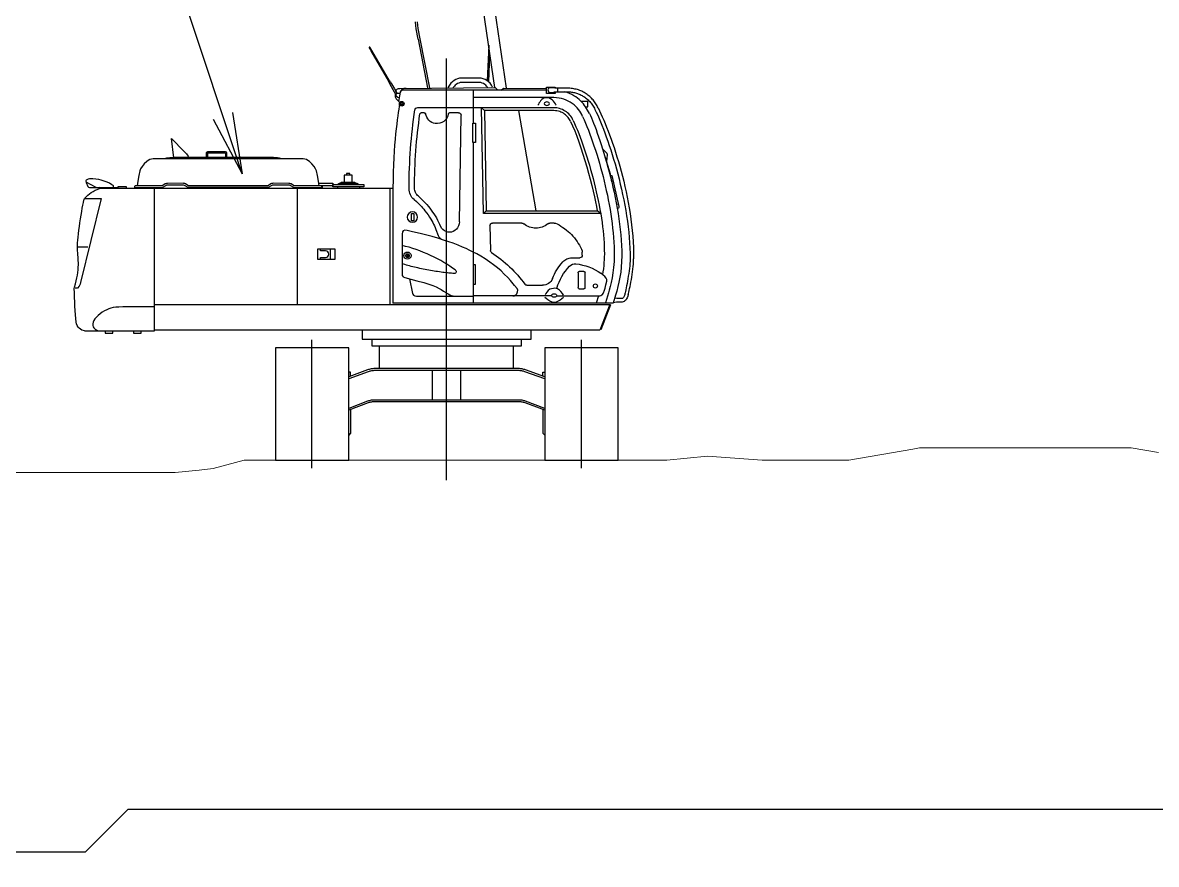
# Model space of a CAD drawing. Header units: millimetres. Extents: x -2078669 to -1085629, y -5987148 to 310365.
# Drawn here: x -1608933 to -1585795, y -3163650 to -3146470 of the extents above; entities that cross this region are included whole.
import ezdxf

# ---------------------------------------------------------------- set-up
doc = ezdxf.new("R2010")
doc.units = ezdxf.units.MM
doc.header["$LTSCALE"] = 500
for name, color, linetype, lineweight in [('D-BGD', 7, 'Continuous', 13), ('D-BYP-STR2', 6, 'Continuous', 25), ('D-BYP-STR8', 5, 'Continuous', 25), ('D-BYP-STRA', 1, 'Continuous', 25), ('D-BYP-STRB', 5, 'Continuous', 25)]:
    doc.layers.add(name, color=color, linetype=linetype, lineweight=lineweight)
doc.styles.add('MS ゴシック', font='MS Gothic.ttf')
doc.dimstyles.new('DIM-500-F', dxfattribs={"dimscale": 500, "dimtxt": 3.5, "dimasz": 2.5, "dimexe": 0, "dimexo": 2, "dimgap": 0.8, "dimtad": 1, "dimdec": 0, "dimzin": 0, "dimdsep": 46, "dimtxsty": 'MS ゴシック', "dimblk": 'OPEN', "dimcen": 0.1, "dimclrd": 256, "dimclre": 256, "dimclrt": 256, "dimaunit": 1, "dimadec": 4, "dimazin": 0, "dimtfac": 1, "dimtdec": 0, "dimtmove": 2, "dimatfit": 3, "dimldrblk": 'OPEN', "dimfxl": 1, "dimtolj": 1, "dimtzin": 0, "dimlwd": -1, "dimlwe": -1, "dimarcsym": 2})

# ---------------------------------------------------------------- blocks, each defined once
blk = doc.blocks.new('A$Cfbd0cdc3')
at = {"layer": 'D-BYP-STRB'}
for p, q in [((10581.7, 10092.7), (10660.9, 10494.3)), ((10677.5, 10491.1), (10599, 10093)), ((10099.8, 10140.9), (10090.8, 10372.4)), ((10100.8, 10441.4), (10112, 10151.5)), ((11056.8, 10397.7), (10913.5, 10151.2)), ((10917.1, 10149), (11060.4, 10395.6)), ((10443.9, 6890.3), (10443.9, 10334.4)), ((9536.9, 10061.4), (9536.9, 10090.2)), ((10894.9, 10125.6), (10868.8, 10084.9)), ((10881.6, 10077.5), (10904, 10120.2)), ((10906, 10144.6), (10894.9, 10125.6)), ((10915.1, 10139.3), (10904, 10120.2)), ((9628.4, 10075.8), (10785, 10075.8)), ((10227.8, 10074.7), (10227.8, 9804.4)), ((10834.4, 9981.6), (10820, 10057.4)), ((10868.8, 10084.9), (10847, 10047.2)), ((10855.9, 10062), (10868.5, 10054.9)), ((10859.6, 10039.8), (10881.6, 10077.5)), ((9711.8, 9090.6), (9854.6, 9907.8)), ((10339.7, 8999.8), (10325.4, 9869.1)), ((10346.2, 9890.2), (10420, 9890.2)), ((10626.2, 9890.2), (10651.7, 9890.2)), ((10227.8, 9646.4), (10227.8, 8335.9)), ((12249.1, 9561.8), (12249.1, 9525.7)), ((12249.1, 9559.9), (12396.5, 9559.9)), ((12396.5, 9561.8), (12396.5, 9524.5)), ((10882.3, 9275.9), (10882.3, 8554.9)), ((10882.3, 9272.8), (13279.4, 9272.8)), ((10907, 9272.8), (10907, 8325.3)), ((11153.8, 9276.1), (11153.8, 9286.4)), ((11333.1, 9276.3), (11333.1, 9286.4)), ((11459.6, 9292.3), (11459.6, 9274.8)), ((11664.9, 9273), (11664.9, 8325.3)), ((12992, 9284.1), (12992, 9273.5)), ((13305.4, 9280.3), (13388.1, 9323.5)), ((13393.9, 9189.3), (13264.8, 9189.3)), ((9044.2, 9143.3), (9055.5, 9140.3)), ((9185.9, 9067.5), (9215.8, 9090.6)), ((10142.3, 9067.5), (10120.7, 9090.6)), ((9566.5, 8989.3), (9601.9, 8989.3)), ((9829.4, 8989.3), (10069.8, 8989.3)), ((10090.2, 8968.6), (10086.7, 8766.2)), ((9336.7, 8726.5), (9336.7, 8751.2)), ((9422.7, 8706.1), (9357.1, 8706.1)), ((11394.4, 8777.4), (11394.4, 8694.3)), ((13373.7, 8791.8), (13458, 8791.8)), ((9313.7, 8463.5), (9313.7, 8583.6)), ((9324.3, 8594.1), (9361.1, 8594.1)), ((9371.6, 8583.6), (9371.6, 8463.5)), ((10882.3, 8554.9), (10882.3, 8335.9)), ((9361.1, 8453), (9324.3, 8453)), ((9788.1, 8481.4), (9660.8, 8481.4)), ((9065.2, 8401.1), (9085, 8335.9)), ((9085, 8335.9), (10882.3, 8335.9)), ((9123.6, 8419), (9148.2, 8337.9)), ((9203.9, 8395), (9222, 8336.5)), ((9585.4, 8394.7), (10227.8, 8394.7)), ((9343.9, 6988.5), (9343.9, 8036.4)), ((9897.7, 7801), (9897.7, 7983.6)), ((10991.2, 7801), (10991.2, 7983.6)), ((11543.9, 6988.5), (11543.9, 8036.4)), ((10328.1, 7544.9), (10328.1, 7785)), ((10560.8, 7544.9), (10560.8, 7785))]:
    blk.add_line(p, q, dxfattribs=at)
for points in [[(10660.9, 10494.3), (10666.2, 10522.1), (10670.9, 10549.9), (10675.3, 10577.7), (10679.3, 10605.6), (10682.8, 10633.4)], [(10677.5, 10491.1), (10682.8, 10519.1), (10687.6, 10547.2), (10692, 10575.2), (10696, 10603.3), (10699.6, 10631.4)], [(10049.7, 10097.8), (10250.8, 11467.7)], [(10162, 11480.8), (9957.6, 10091)], [(9206.9, 9929.7), (9211.1, 9938.4), (9215.6, 9947), (9220.4, 9955.5), (9225.4, 9963.7), (9230.7, 9971.8), (9236.3, 9979.7), (9242.1, 9987.4), (9248.2, 9994.8), (9254.6, 10002.1), (9261.2, 10009.1), (9268.1, 10015.9), (9275.1, 10022.5), (9282.4, 10028.8), (9290, 10034.8), (9297.7, 10040.6), (9305.7, 10046.1), (9313.9, 10051.3), (9322.3, 10056.2), (9330.9, 10060.9), (9339.6, 10065.2), (9348.6, 10069.2), (9357.8, 10072.9), (9367.1, 10076.2), (9376.7, 10079.3), (9386.3, 10081.9), (9396.2, 10084.2), (9406.2, 10086.2), (9416.4, 10087.8), (9426.7, 10089), (9437.2, 10089.8), (9447.8, 10090.2), (9458.5, 10090.2), (9552.8, 10090.2), (9561.7, 10091.6), (9576.2, 10095), (9602.2, 10095), (9609.6, 10091.7), (9614.4, 10085.1), (9616.6, 10076.7), (9615.2, 10068.4), (9611.2, 10061.7), (9606.9, 10058.2), (9602.2, 10055.9), (9578.1, 10055.9), (9563.6, 10059.9), (9552.8, 10061.4), (9458.5, 10061.6), (9450.3, 10061.5), (9442, 10061.1), (9433.8, 10060.4), (9425.6, 10059.5), (9417.4, 10058.2), (9409.2, 10056.7), (9401.1, 10055), (9393, 10052.9), (9385, 10050.6), (9377, 10048), (9369.1, 10045.1), (9361.3, 10041.9), (9353.6, 10038.5), (9346, 10034.7), (9338.4, 10030.7), (9331, 10026.4), (9323.6, 10021.8), (9316.4, 10016.9), (9309.4, 10011.8), (9302.4, 10006.3), (9295.7, 10000.6), (9289, 9994.5), (9282.6, 9988.2), (9276.3, 9981.5), (9270.2, 9974.6), (9264.2, 9967.4), (9258.5, 9959.8), (9252.9, 9952), (9247.6, 9943.8), (9242.5, 9935.4), (9237.6, 9926.7), (9232.9, 9917.6)], [(9556.9, 10061), (9556.9, 10047.9), (9628.2, 10047.9), (9628.2, 10099), (9556.9, 10099), (9556.9, 10090.8)], [(9997.8, 10075.8), (9981.1, 10091.9), (9628.4, 10089.1)], [(10858.6, 10068.5), (10852.3, 10078), (10845.2, 10084.3), (10836.4, 10087.7), (10825, 10088.8), (10048.4, 10097.8), (10028.1, 10077.8)], [(10068.6, 10099.3), (10078.7, 10116.3), (10089.9, 10131.1), (10102.1, 10143.8), (10115.4, 10154.2), (10129.6, 10162.3), (10144.8, 10168.2), (10161, 10171.7), (10177.9, 10172.9), (10321, 10172.9), (10338, 10171.7), (10354.1, 10168.2), (10369.3, 10162.3), (10383.6, 10154.2), (10396.8, 10143.8), (10409.1, 10131.1), (10420.3, 10116.3), (10430.3, 10099.3), (10432.6, 10094.3)], [(10109.5, 10097.1), (10113, 10102.5), (10118.1, 10108.7), (10124.8, 10115.3), (10132.9, 10121.9), (10142.4, 10127.8), (10153.2, 10132.7), (10165, 10136), (10177.9, 10137.2), (10321, 10137.2), (10333.9, 10136), (10345.8, 10132.7), (10356.5, 10127.8), (10366, 10121.9), (10374.1, 10115.3), (10380.8, 10108.7), (10386, 10102.5), (10389.5, 10097.1), (10391.9, 10093.8)], [(10775.4, 10089.5), (10785.7, 10087.8), (10792.3, 10087), (10799.1, 10085.3), (10806.1, 10082.2), (10812.7, 10077.4), (10818.7, 10070.5), (10823.6, 10061.1), (10827.3, 10048.8)], [(9278.6, 9885.2), (9285.6, 9898.5), (9293, 9911.7), (9300.9, 9924.8), (9309.3, 9937.8), (9318.3, 9950.6), (9328, 9963.1), (9338.5, 9975.2), (9349.9, 9987.1), (9362.2, 9998.4), (9375.5, 10009.3), (9389.9, 10019.7), (9405.4, 10029.5), (9422.3, 10038.6), (9440.4, 10047), (9460, 10054.7), (9481.1, 10061.6)], [(9334.4, 9860.5), (9340.7, 9875.1), (9348.3, 9889.5), (9357.1, 9903.6), (9367.2, 9917.3), (9378.4, 9930.6), (9390.8, 9943.2), (9404.2, 9955.2), (9418.7, 9966.4), (9434.3, 9976.6), (9450.9, 9985.8), (9468.4, 9993.9), (9486.9, 10000.8), (9506.3, 10006.3), (9526.5, 10010.4), (9547.6, 10012.9), (9569.4, 10013.8), (10227.8, 10013.8)], [(9548.6, 9950.9), (9551.3, 9955.8), (9556.1, 9963.9), (9562.8, 9974), (9571.5, 9984.9), (9582.2, 9995.5), (9594.8, 10004.6), (9609.4, 10010.9), (9625.9, 10013.3), (9642, 10011.2), (9655.7, 10005.7), (9667.1, 9997.6), (9676.5, 9988), (9684.1, 9977.7), (9690.1, 9967.6), (9694.8, 9958.8), (9698.3, 9952.1)], [(10785, 10075.8), (10790.4, 10075.8), (10795.7, 10075.6), (10800.8, 10074.9), (10805.7, 10073.7), (10810.1, 10071.5), (10814, 10068.2), (10817.4, 10063.6), (10820, 10057.4)], [(10821.8, 10047.6), (10835.1, 10048.8), (10847.9, 10046.6), (10852.2, 10045.7), (10855.6, 10043.4), (10858, 10039.9), (10858.8, 10035.6), (10858.8, 10035.6), (10858, 10031.3), (10855.6, 10027.9), (10852.2, 10025.5), (10841.6, 10017.7), (10827.8, 10014.1)], [(10862.6, 10044.8), (10863.7, 10038.1), (10864.2, 10031.8), (10864.2, 10026), (10863.3, 10020.5), (10861.6, 10015), (10858.8, 10009.5), (10854.9, 10003.9), (10849.7, 9997.8), (10828.6, 9975.5)], [(9206.9, 9929.7), (9196.1, 9907), (9185, 9882.8), (9173.6, 9857.2), (9161.9, 9830.2), (9150.1, 9801.8), (9138.1, 9772), (9126.1, 9741.1), (9113.9, 9708.9), (9101.7, 9675.5), (9089.6, 9641), (9077.5, 9605.4), (9065.6, 9568.9), (9053.8, 9531.3), (9042.2, 9492.8), (9030.8, 9453.4), (9019.7, 9413.3), (9009, 9372.3), (8998.7, 9330.6), (8988.7, 9288.2), (8979.2, 9245.2), (8970.3, 9201.5), (8961.8, 9157.4), (8954, 9112.7), (8946.8, 9067.6), (8940.3, 9022.1), (8934.5, 8976.3), (8929.5, 8930.2), (8925.3, 8883.8), (8922, 8837.3), (8919.5, 8790.5), (8918, 8743.7), (8917.5, 8696.8)], [(9232.9, 9917.6), (9222.1, 9894.8), (9211, 9870.4), (9199.7, 9844.4), (9188.1, 9816.9), (9176.3, 9787.8), (9164.4, 9757.4), (9152.4, 9725.7), (9140.3, 9692.7), (9128.2, 9658.5), (9116.2, 9623.1), (9104.2, 9586.7), (9092.4, 9549.4), (9080.7, 9511.1), (9069.2, 9471.9), (9058, 9431.9), (9047, 9391.3), (9036.4, 9350), (9026.2, 9308.1), (9016.3, 9265.6), (9007, 9222.7), (8998.1, 9179.5), (8989.8, 9135.9), (8982.1, 9092.1), (8975, 9048.1), (8968.6, 9004), (8962.9, 8959.9), (8957.9, 8915.7), (8953.8, 8871.7), (8950.5, 8827.8), (8948.1, 8784.2), (8946.6, 8740.8), (8946.1, 8697.8)], [(9185.9, 9067.5), (10142.3, 9067.5), (10159.2, 9931)], [(10159.2, 9931), (10135, 9907.8), (10120.7, 9090.6), (9215.8, 9090.6)], [(9308.4, 9938.5), (9290.5, 9938.5), (9290.5, 9983.3), (9347.4, 9983.3)], [(9410.2, 9827.2), (9416, 9839.2), (9422.6, 9850.5), (9430, 9861.2), (9438.1, 9871.2), (9446.8, 9880.4), (9456.2, 9889), (9466.2, 9896.8), (9476.5, 9903.8), (9487.3, 9910), (9498.5, 9915.5), (9510, 9920.2), (9521.6, 9924), (9533.5, 9927), (9545.4, 9929.2), (9557.4, 9930.5), (9569.4, 9931), (10227.8, 9931)], [(9431.9, 9818.9), (9436.2, 9827.1), (9441.1, 9835.2), (9446.5, 9843.3), (9452.6, 9851.2), (9459.2, 9858.8), (9466.3, 9866.2), (9474, 9873.1), (9482.3, 9879.7), (9491.1, 9885.7), (9500.5, 9891.1), (9510.5, 9895.9), (9520.9, 9900), (9532, 9903.3), (9543.6, 9905.7), (9555.7, 9907.2), (9568.3, 9907.8), (10135, 9907.8)], [(10703.8, 9909.7), (10700.8, 9919.5), (10695.2, 9926.6), (10687.7, 9930.9), (10678.7, 9932.4), (10227.8, 9932.4)], [(10750.5, 9269.9), (10750.4, 9317.5), (10749.8, 9357.4), (10748.9, 9397.4), (10747.6, 9437.3), (10745.9, 9477.2), (10743.8, 9517.1), (10741.4, 9557), (10738.6, 9596.8), (10735.4, 9636.7), (10731.9, 9676.4), (10728, 9716.2), (10723.7, 9755.9), (10719, 9795.6), (10714, 9835.2), (10708.5, 9874.8), (10702.8, 9914.4)], [(10829.1, 9960.2), (10831.9, 9940.8), (10835.3, 9918.3), (10839.1, 9892.7), (10843.2, 9864), (10847.5, 9832.2), (10851.9, 9797.3), (10856.4, 9759.3), (10860.8, 9718.1), (10865.1, 9673.8), (10869, 9626.4), (10872.7, 9575.9), (10875.8, 9522.2), (10878.5, 9465.3), (10880.5, 9405.3), (10881.8, 9342.2), (10882.3, 9275.9)], [(9278.6, 9885.2), (9270.8, 9868.3), (9262.4, 9849.2), (9253.5, 9828.1), (9244.2, 9805), (9234.5, 9780), (9224.4, 9753.3), (9214.1, 9724.8), (9203.5, 9694.7), (9192.7, 9663.1), (9181.8, 9630.1), (9170.8, 9595.8), (9159.7, 9560.1), (9148.7, 9523.4), (9137.8, 9485.5), (9127, 9446.7), (9116.3, 9406.9), (9106, 9366.4), (9095.8, 9325.1), (9086.1, 9283.2), (9076.7, 9240.7), (9067.8, 9197.9), (9059.4, 9154.6), (9051.5, 9111.1), (9044.2, 9067.3), (9037.6, 9023.5), (9031.7, 8979.7), (9026.6, 8936), (9022.2, 8892.4), (9018.8, 8849.1), (9016.3, 8806.1), (9014.7, 8763.6), (9014.2, 8721.6)], [(9334.4, 9860.5), (9322.6, 9833.8), (9310.8, 9806), (9299, 9777.2), (9287.2, 9747.4), (9275.5, 9716.7), (9263.8, 9685), (9252.3, 9652.6), (9241, 9619.4), (9229.7, 9585.4), (9218.7, 9550.8), (9207.9, 9515.6), (9197.3, 9479.8), (9187, 9443.4), (9177, 9406.6), (9167.2, 9369.4), (9157.9, 9331.9), (9148.9, 9294), (9140.3, 9255.8), (9132.1, 9217.5), (9124.3, 9179), (9117.1, 9140.4), (9110.3, 9101.7), (9104.1, 9063), (9098.3, 9024.4), (9093.2, 8985.9), (9088.7, 8947.6), (9084.8, 8909.4), (9081.5, 8871.5), (9079, 8833.9), (9077.1, 8796.7), (9075.9, 8759.9), (9075.6, 8723.6)], [(9410.2, 9827.2), (9399.1, 9802.3), (9388, 9776.2), (9376.8, 9748.9), (9365.6, 9720.5), (9354.4, 9691), (9343.2, 9660.5), (9332.1, 9629.1), (9321.1, 9596.9), (9310.2, 9564), (9299.4, 9530.3), (9288.9, 9496.1), (9278.5, 9461.3), (9268.3, 9426.1), (9258.5, 9390.5), (9248.9, 9354.6), (9239.6, 9318.4), (9230.6, 9282.1), (9222.1, 9245.7), (9213.9, 9209.2), (9206.2, 9172.9), (9198.9, 9136.6), (9192.1, 9100.6), (9185.9, 9064.8), (9180.1, 9029.4), (9174.9, 8994.4), (9170.4, 8959.9), (9166.4, 8925.9), (9163.1, 8892.7), (9160.5, 8860.1), (9158.6, 8828.3), (9157.5, 8797.4), (9157.1, 8767.4), (9156.4, 8738.3), (9157, 8711), (9157.9, 8691.1), (9159.7, 8665.2), (9161.6, 8642.2), (9164.6, 8616.3), (9167.6, 8592.6), (9171, 8568.4)], [(9431.9, 9818.9), (9415.3, 9782.6), (9398.4, 9742.4), (9381.3, 9698.7), (9364.4, 9652.2), (9347.5, 9603.4), (9331, 9553), (9314.9, 9501.6), (9299.5, 9449.7), (9284.8, 9397.9), (9271, 9347), (9258.3, 9297.4), (9246.7, 9249.7), (9236.6, 9204.6), (9228, 9162.7), (9221, 9124.5), (9215.8, 9090.6)], [(10346.2, 9890.2), (10338.1, 9888.6), (10331.5, 9884.2), (10327, 9877.5), (10325.4, 9869.4)], [(10430.3, 9881.4), (10429.1, 9885), (10426.8, 9887.8), (10423.7, 9889.6), (10420, 9890.2)], [(10430.3, 9881.4), (10435.1, 9863), (10443.1, 9846.4), (10454, 9832), (10467.4, 9820), (10482.9, 9810.7), (10499.9, 9804.6), (10518.2, 9801.8), (10537.1, 9802.8), (10551.9, 9806.2), (10565.7, 9811.9), (10578.3, 9819.6), (10589.4, 9829.2), (10598.9, 9840.3), (10606.6, 9852.9), (10612.3, 9866.7), (10615.8, 9881.4)], [(10626.2, 9890.2), (10622.5, 9889.6), (10619.3, 9887.8), (10617, 9885), (10615.8, 9881.4)], [(10662, 9881.4), (10660.8, 9884.9), (10658.5, 9887.7), (10655.3, 9889.6), (10651.7, 9890.2)], [(10706, 9274.8), (10705.8, 9312.9), (10705.3, 9350.9), (10704.4, 9389), (10703.2, 9427), (10701.7, 9465), (10699.8, 9503), (10697.6, 9540.9), (10695, 9578.9), (10692, 9616.8), (10688.8, 9654.7), (10685.2, 9692.6), (10681.2, 9730.4), (10676.9, 9768.2), (10672.3, 9806), (10667.3, 9843.7), (10662, 9881.4)], [(12671.6, 9523.3), (12691.3, 9679.5), (12587, 9575.1), (12577.5, 9565), (12568.9, 9554.5), (12562.2, 9545.4), (12555.6, 9535.6), (12549.8, 9525.5)], [(9170.8, 9595.8), (9136.7, 9560.9), (9132.4, 9547.2), (9138.2, 9492.5)], [(12238.6, 9524.5), (12238.6, 9561.8), (12241.5, 9567.3), (12248.4, 9569.9), (12254.4, 9570.5), (12391.3, 9570.5), (12397.3, 9569.9), (12402.1, 9568.5), (12406.6, 9564.2), (12407, 9561.8), (12407, 9524.5)], [(9095.8, 9325.1), (9105.6, 9389.4), (9149.9, 9529.4)], [(11484.2, 9294.8), (11490.3, 9332.1), (11499.1, 9377.5), (11507.4, 9416.7), (11513.8, 9433), (11526.2, 9452.5), (11543.3, 9472.6), (11563.8, 9491), (11576.4, 9500.2), (11588.6, 9507.4), (11601.3, 9512.1), (11615.5, 9513.8), (12840.6, 9513.8), (12854.7, 9512.1), (12867.5, 9507.4), (12879.7, 9500.2), (12892.3, 9491), (12912.8, 9472.6), (12929.9, 9452.5), (12942.3, 9433), (12948.7, 9416.7), (12957.1, 9377.5), (12965.8, 9332.1), (12971.9, 9294.8)], [(11790.2, 9514.3), (11808.5, 9518.7), (11825.3, 9521.4), (11841, 9523.1), (11857.8, 9524.1), (11874.4, 9524.5), (12665.9, 9524.5), (12687.2, 9522.7), (12704, 9521.6), (12717.7, 9520.2), (12731.4, 9518.2), (12748.5, 9513.8)], [(9103.8, 9378.5), (9096.2, 9378), (9038.9, 9123.7), (9039.1, 9116.7), (9041, 9110.8), (9049.1, 9108.1)], [(11216.5, 9323.4), (11216.5, 9380.8), (11279.6, 9380.8), (11279.6, 9323.2)], [(11235.1, 9381.9), (11235.1, 9395.6), (11261.7, 9395.6), (11261.7, 9381.9)], [(10675, 9207.9), (10682, 9214.5), (10688.1, 9221.7), (10693.4, 9229.6), (10697.9, 9237.9), (10701.4, 9246.6), (10703.9, 9255.8), (10705.5, 9265.2), (10706, 9274.7)], [(10709.5, 9181.4), (10718.8, 9190.1), (10726.9, 9199.7), (10734, 9210.1), (10739.8, 9221.1), (10744.4, 9232.7), (10747.8, 9244.7), (10749.8, 9257.2), (10750.5, 9269.9)], [(11164.9, 9305.6), (11178.3, 9312.7), (11317.9, 9312.7), (11331.2, 9305.6)], [(11303.8, 9314.7), (11303.8, 9323.4), (11192.7, 9323.4), (11192.7, 9313.6)], [(11486.6, 9314.3), (11373.8, 9314.3), (11373.8, 9294.3), (11484.2, 9294.3)], [(13399.9, 8110.7), (12828.4, 8110.7), (12828.4, 9272.8)], [(13059, 9274), (13059, 9285.6), (13127.4, 9285.6), (13127.4, 9272.8)], [(13127.4, 9278.5), (13280.4, 9278.8), (13280.4, 9272.8)], [(13468.9, 8180), (13471.7, 8209.4), (13474.3, 8241.2), (13476.5, 8275), (13478.5, 8310.2), (13480.3, 8346.5), (13481.9, 8383.2), (13483.4, 8420), (13484.9, 8456.4), (13483.2, 8467.5), (13474.8, 8492.9), (13467.9, 8517.6), (13462.4, 8541.4), (13458.1, 8564.5), (13454.9, 8586.7), (13452.7, 8608), (13451.4, 8628.2), (13450.7, 8647.5), (13450.7, 8665.7), (13451.1, 8682.8), (13451.9, 8698.8), (13452.9, 8713.5), (13453.9, 8727), (13455, 8739.2), (13455.9, 8750), (13456.5, 8759.5), (13458.8, 8784.6), (13459, 8794.4), (13458.4, 8808.8), (13457.1, 8827.4), (13455, 8849.6), (13452.4, 8874.7), (13449.2, 8902.1), (13445.6, 8931.3), (13441.6, 8961.7), (13437.4, 8992.6), (13432.9, 9023.5), (13428.3, 9053.9), (13423.6, 9083), (13418.9, 9110.3), (13414.3, 9135.2), (13409.9, 9157.2), (13405.7, 9175.5), (13404.1, 9182.9), (13399.9, 9189.4), (13387.1, 9204.6), (13373.8, 9217.8), (13360, 9229.3), (13345.6, 9239.5), (13330.4, 9248.6), (13314.4, 9257), (13297.4, 9265), (13279.4, 9272.8)], [(10709.5, 9181.4), (10690.8, 9165.2), (10675.5, 9150.9), (10662, 9137.6), (10650.6, 9125.7), (10640.3, 9114.2), (10630.4, 9102), (10620.9, 9089.4), (10608.1, 9073), (10596, 9056.3), (10583.5, 9037.7), (10573.1, 9021.7), (10564.2, 9007), (10556.7, 8993.7), (10550.2, 8980.9), (10544.1, 8967.6), (10538.6, 8953.8), (10531.5, 8936.2), (10514, 8889.2), (10508.6, 8878.2), (10500.9, 8868.8), (10491.2, 8861.4), (10480, 8856.3)], [(10675, 9207.9), (10660.4, 9195.2), (10646.2, 9182.1), (10632.4, 9168.6), (10619, 9154.7), (10606, 9140.4), (10593.5, 9125.8), (10581.4, 9110.9), (10569.7, 9095.5), (10558.5, 9079.9), (10547.8, 9063.9), (10537.5, 9047.7), (10527.7, 9031.1), (10518.3, 9014.2), (10509.5, 8997.1), (10501.1, 8979.6), (10493.2, 8962)], [(13264.8, 9189.9), (13433.6, 8503.5), (13437.3, 8490.6), (13444.6, 8475.4), (13458.3, 8457.1), (13477.6, 8457.1)], [(9542.7, 8983.4), (9526.5, 8974.5), (9510.8, 8964.9), (9495.5, 8954.7), (9480.6, 8944), (9466.2, 8932.7), (9452.2, 8920.9), (9438.8, 8908.5), (9425.8, 8895.6), (9413.4, 8882.2), (9401.5, 8868.3), (9390.2, 8853.9), (9379.4, 8839.1), (9369.2, 8823.8), (9359.6, 8808.2), (9350.6, 8792.1), (9342.3, 8775.6)], [(9566.5, 8989.3), (9554.2, 8987.8), (9542.7, 8983.4)], [(9618.2, 8983.5), (9610.5, 8987.8), (9601.9, 8989.3)], [(9618.2, 8983.5), (9629, 8975.3), (9640.4, 8968.2), (9652.3, 8962.2), (9664.6, 8957.2), (9677, 8953.4), (9689.8, 8950.6), (9702.7, 8949), (9715.7, 8948.5), (9728.7, 8949), (9741.6, 8950.6), (9754.3, 8953.4), (9766.8, 8957.2), (9779, 8962.2), (9790.9, 8968.2), (9802.3, 8975.3), (9813.2, 8983.5)], [(9829.4, 8989.3), (9820.8, 8987.8), (9813.2, 8983.5)], [(10090.2, 8968.6), (10088.7, 8976.5), (10084.5, 8983.1), (10078, 8987.6), (10070.1, 8989.3), (10070, 8989.3), (10069.9, 8989.3), (10069.8, 8989.3), (10069.8, 8989.3)], [(10339.7, 8999.8), (10341.5, 8983), (10346.5, 8966.9), (10354.2, 8952), (10364.8, 8938.7)], [(10227, 8752.8), (10253.5, 8766.8), (10284, 8780.8), (10315.2, 8793.9), (10349.4, 8807.9), (10390.5, 8824.2), (10426.8, 8836.8), (10470.1, 8851.1), (10516.1, 8865.4), (10562.6, 8879.1), (10606.3, 8891.3), (10660.2, 8905.4), (10722.6, 8918.8), (10765, 8928.5), (10785.4, 8931), (10798.7, 8926.3), (10804.8, 8917.5), (10807.4, 8899.5), (10807.4, 8573.1), (10807.4, 8560.6), (10798.8, 8550), (10785.8, 8543.8), (10737.4, 8531.8), (10686.4, 8519.2), (10631.1, 8505.3), (10590, 8491.2), (10557.8, 8479.8), (10530.6, 8468), (10506.3, 8456.7), (10488.4, 8447.1), (10468.4, 8434.5), (10450.1, 8422.6), (10432.8, 8411), (10418.9, 8403.9), (10406.3, 8399.3), (10391.2, 8395.6), (10378.6, 8394)], [(10364.8, 8938.7), (10376.8, 8928.4), (10390.2, 8920.9), (10404.6, 8916.3), (10419.5, 8914.6), (10434.5, 8915.6), (10449, 8919.6), (10462.8, 8926.4), (10475.3, 8936.2)], [(10475.3, 8936.2), (10480.7, 8941.9), (10485.6, 8948.1), (10489.7, 8954.9), (10493.2, 8962)], [(10373.4, 8606.4), (10394.9, 8622.2), (10417.6, 8637.9), (10441.6, 8653.4), (10466.7, 8668.6), (10492.7, 8683.5), (10519.5, 8698), (10547.1, 8712), (10575.3, 8725.5), (10603.9, 8738.4), (10632.9, 8750.6), (10662.1, 8762.1), (10691.5, 8772.9), (10720.9, 8782.7), (10750.1, 8791.7), (10779.1, 8799.6), (10807.7, 8806.5)], [(9014.2, 8721.6), (9015.3, 8675), (9018.4, 8630.3), (9023.2, 8587.6), (9029.7, 8546.8), (9037.3, 8507.8), (9045.9, 8470.5), (9055.3, 8434.9), (9065.2, 8401.1)], [(9075.6, 8723.6), (9076.9, 8674.8), (9080.5, 8628.1), (9086, 8584), (9092.9, 8543), (9100.5, 8505.5), (9108.6, 8472.1), (9116.4, 8443), (9123.6, 8419)], [(9342.3, 8775.6), (9338.1, 8763.7), (9336.7, 8751.2)], [(9336.7, 8726.5), (9338.3, 8718.6), (9342.7, 8712.1), (9349.2, 8707.7), (9357.1, 8706.1)], [(9495.3, 8673.4), (9488, 8680.8), (9480, 8687.3), (9471.5, 8692.9), (9462.4, 8697.6), (9453, 8701.3), (9443.2, 8703.9), (9433, 8705.6), (9422.7, 8706.1)], [(10077.6, 8749.6), (10058, 8736.2), (10038.7, 8722.4), (10019.7, 8708.2), (10001.1, 8693.6), (9982.7, 8678.7), (9964.7, 8663.3), (9947.1, 8647.5), (9929.8, 8631.4), (9912.8, 8614.9), (9896.2, 8598.1), (9880, 8580.9), (9864.1, 8563.3), (9848.7, 8545.4), (9833.6, 8527.1), (9818.8, 8508.5), (9804.5, 8489.7)], [(9862.2, 8441.9), (9867.5, 8455.5), (9888.7, 8481.1), (9922.9, 8519.8), (9945.8, 8546), (9974, 8573), (9999.9, 8598.3), (10029.4, 8625), (10060.9, 8647.7), (10091.8, 8670.6), (10129.3, 8697.6), (10164.9, 8719.4), (10197.1, 8737.1), (10227, 8752.8)], [(10077.6, 8749.6), (10081.3, 8752.8), (10084.1, 8756.7), (10086, 8761.3), (10086.7, 8766.2)], [(11473.2, 8694.3), (11473.2, 8709.5), (11432.3, 8709.5), (11422, 8711.6), (11413.7, 8717.3), (11408, 8725.6), (11405.9, 8735.8), (11408, 8746.1), (11413.7, 8754.5), (11422, 8760.1), (11432.3, 8762.2), (11473.2, 8762.2), (11473.2, 8778)], [(8960.9, 8405.2), (8958.8, 8414.7), (8956.3, 8426.2), (8953.4, 8439.6), (8950.2, 8454.6), (8946.7, 8471), (8943.1, 8488.8), (8939.4, 8507.7), (8935.7, 8527.5), (8932.1, 8548.1), (8928.8, 8569.1), (8925.7, 8590.6), (8923, 8612.2), (8920.7, 8633.8), (8919, 8655.3), (8917.9, 8676.3), (8917.5, 8696.8)], [(8946.1, 8697.8), (8946.5, 8679.6), (8947.6, 8660.3), (8949.3, 8640.1), (8951.6, 8619.4), (8954.3, 8598.3), (8957.3, 8577.1), (8960.7, 8556), (8964.2, 8535.3), (8967.8, 8515.2), (8971.5, 8495.9), (8975, 8477.7), (8978.4, 8460.9), (8981.6, 8445.6), (8984.4, 8432.1), (8986.8, 8420.7), (8988.7, 8411.6)], [(9388.3, 8656.8), (9361, 8652.8), (9334.2, 8647.2), (9307.7, 8639.9), (9281.9, 8631), (9256.6, 8620.5), (9232.1, 8608.4), (9208.3, 8594.7), (9185.3, 8579.5)], [(9441, 8637.5), (9429.8, 8646.8), (9416.9, 8653.3), (9402.9, 8656.7), (9388.3, 8656.8)], [(9544, 8456.5), (9535.3, 8484.2), (9525.9, 8508.4), (9515, 8531.9), (9502.8, 8554.6), (9489.3, 8576.7), (9474.5, 8597.9), (9458.4, 8618.1), (9441, 8637.5)], [(9580.2, 8536), (9572.3, 8554.7), (9563.5, 8573), (9554, 8590.9), (9543.7, 8608.4), (9532.7, 8625.4), (9520.9, 8641.9), (9508.4, 8657.9), (9495.3, 8673.4)], [(10227.8, 8489.6), (10207.4, 8489.6), (10207.4, 8648.5), (10227.8, 8648.5)], [(10383.7, 8577.9), (10393.5, 8578.5), (10403.8, 8579.3), (10414.7, 8580.3), (10426.2, 8581.4), (10438, 8582.7), (10450.4, 8584.1), (10463.1, 8585.6), (10476.2, 8587.3), (10489.7, 8589.1), (10503.4, 8591.1), (10517.4, 8593.1), (10531.6, 8595.4), (10546, 8597.6), (10560.6, 8600), (10575.2, 8602.6), (10590, 8605.2), (10604.8, 8607.9), (10619.6, 8610.7), (10634.4, 8613.6), (10649.1, 8616.5), (10663.7, 8619.6), (10678.1, 8622.8), (10692.5, 8626), (10706.5, 8629.2), (10720.4, 8632.6), (10734, 8636), (10747.2, 8639.4), (10760.1, 8642.9), (10772.6, 8646.4), (10784.7, 8650), (10796.3, 8653.6), (10807.4, 8657.3)], [(9547.1, 8394.7), (9207.2, 8394.7), (9194.5, 8395.7), (9184.4, 8398.4), (9176.5, 8402.5), (9170.5, 8407.7), (9166, 8413.8), (9162.4, 8420.3), (9159.6, 8426.9), (9156.9, 8433.4), (9150, 8457.7), (9143.6, 8484.1), (9136.8, 8516.5), (9136.5, 8528), (9141.2, 8540.9), (9153.5, 8553.4), (9166, 8564.5), (9185.3, 8579.5)], [(9324.3, 8594.1), (9320.2, 8593.3), (9316.8, 8591), (9314.5, 8587.7), (9313.7, 8583.6)], [(9371.6, 8583.6), (9370.8, 8587.7), (9368.5, 8591), (9365.2, 8593.3), (9361.1, 8594.1)], [(9580.2, 8536), (9586, 8524.2), (9593.3, 8513.5), (9602.1, 8504.2), (9612.1, 8496.3), (9623.2, 8490), (9635.1, 8485.3), (9647.7, 8482.3), (9660.8, 8481.4)], [(10747.4, 8534.3), (10723.1, 8415.1), (10719.6, 8408.1), (10713.9, 8401.2), (10702.9, 8395.4), (10690.6, 8394), (10230, 8394)], [(10373.4, 8606.4), (10369.6, 8602.5), (10367.4, 8598), (10366.6, 8593.3), (10367.3, 8588.6), (10369.3, 8584.4), (10372.8, 8581), (10377.6, 8578.7), (10383.7, 8577.9)], [(9313.7, 8463.5), (9314.5, 8459.5), (9316.8, 8456.1), (9320.2, 8453.9), (9324.3, 8453)], [(9361.1, 8453), (9365.2, 8453.9), (9368.5, 8456.1), (9370.8, 8459.5), (9371.6, 8463.5)], [(9490.9, 8400), (9499.4, 8415.6), (9511.7, 8431.4), (9523, 8442.3), (9537.9, 8452.2), (9549.3, 8455.8), (9560.2, 8457.1), (9572.5, 8456.2), (9588.9, 8453.2), (9601.6, 8448.9), (9614.5, 8438.6), (9625.8, 8426.6), (9634.2, 8414.2), (9639.5, 8403.6)], [(9788.1, 8481.4), (9792.8, 8481.9), (9797.3, 8483.5), (9801.2, 8486.2), (9804.5, 8489.7)], [(9903.5, 8394.7), (9891.7, 8394.9), (9878.9, 8403.1), (9871.3, 8413), (9864.5, 8426.8), (9862.2, 8441.9)], [(8960.9, 8405.2), (8964.9, 8392.1), (8969.7, 8380.3), (8975.2, 8369.8), (8981.5, 8360.9), (8988.3, 8353.8), (8995.6, 8348.5), (9003.3, 8345.2), (9011.4, 8344), (9057.1, 8343.7), (9082.9, 8338.6)], [(8988.7, 8411.6), (8990.5, 8405.5), (8992.7, 8399.1), (8995.2, 8392.5), (8998.2, 8386.4), (9001.5, 8380.9), (9005.1, 8376.5), (9009.2, 8373.6), (9013.6, 8372.6), (9055.2, 8372.6), (9073.2, 8375.1)], [(9490.2, 8383), (9503.5, 8371.6), (9516.7, 8361.2), (9533.3, 8351), (9549.3, 8344.6), (9562.2, 8342.4), (9582.9, 8344.5), (9602.3, 8352.5), (9618.6, 8363.2), (9631.7, 8373.6), (9642.6, 8383.1)], [(9112.1, 8325.3), (9105.8, 8323.1), (9184.3, 8117.6), (9190.2, 8120.3)], [(12828.4, 8325.3), (9112.1, 8325.3), (9192.5, 8114.9), (12828.4, 8114.9)], [(12828.4, 8305.3), (13086.6, 8305.1), (13119.5, 8304.2), (13146, 8302.5), (13167.7, 8299.7), (13186.1, 8295.6), (13202.7, 8289.8), (13219.2, 8282.2), (13237, 8272.5), (13255.7, 8261.1), (13273.4, 8248.7), (13289.6, 8235.6), (13304, 8222), (13316, 8208), (13325.1, 8193.8), (13331, 8179.6), (13333, 8165.6), (13331.9, 8153), (13328.7, 8142.3), (13323.8, 8133.6), (13317.4, 8126.6), (13310.1, 8121), (13302, 8116.6), (13293.5, 8113.3), (13285, 8110.7)], [(13399.9, 8110.7), (13411.4, 8112.1), (13422.7, 8116), (13433.6, 8122.4), (13443.7, 8130.7), (13452.5, 8140.9), (13459.9, 8152.7), (13465.5, 8165.9), (13468.9, 8180)], [(11133.3, 8114.9), (11133.3, 8040.6), (9754.4, 8040.6), (9754.4, 8114.9)], [(13000.7, 8110.7), (13000.7, 8091.7), (12937.5, 8091.7), (12937.5, 8110)], [(13232.3, 8110.7), (13232.3, 8091.7), (13169, 8091.7), (13169, 8110)], [(9836.4, 8040.6), (9836.4, 7983.6), (11051.4, 7983.6), (11051.4, 8040.6)], [(9643.1, 7733.7), (9799.6, 7790.7), (9806.6, 7793.1), (9813.6, 7795.2), (9820.7, 7797), (9827.9, 7798.4), (9835.1, 7799.6), (9842.4, 7800.4), (9849.7, 7800.9), (9857, 7801), (11031.9, 7801), (11039.2, 7800.9), (11046.5, 7800.4), (11053.8, 7799.6), (11061, 7798.4), (11068.2, 7797), (11075.3, 7795.2), (11082.3, 7793.1), (11089.3, 7790.7), (11243.4, 7733.7)], [(9643.1, 7716.7), (9805.2, 7775.8), (9811.4, 7777.9), (9817.8, 7779.8), (9824.2, 7781.4), (9830.7, 7782.7), (9837.2, 7783.7), (9843.8, 7784.4), (9850.4, 7784.9), (9857, 7785), (11031.9, 7785), (11038.5, 7784.9), (11045.1, 7784.4), (11051.7, 7783.7), (11058.3, 7782.7), (11064.7, 7781.4), (11071.2, 7779.8), (11077.5, 7777.9), (11083.8, 7775.8), (11243.4, 7716.7)], [(9658.3, 7740), (9658.3, 7773), (9643.1, 7773)], [(11228.2, 7740), (11228.2, 7773), (11243.4, 7773)], [(9643.1, 7476.5), (9799.4, 7534.5), (9806.4, 7536.9), (9813.4, 7539), (9820.6, 7540.8), (9827.8, 7542.3), (9835, 7543.4), (9842.3, 7544.2), (9849.7, 7544.7), (9857.1, 7544.9), (11031.9, 7544.9), (11039.3, 7544.7), (11046.6, 7544.2), (11053.9, 7543.4), (11061.2, 7542.3), (11068.4, 7540.8), (11075.5, 7539), (11082.6, 7536.9), (11089.5, 7534.5), (11243.4, 7476.5)], [(9643.1, 7461.5), (9804.3, 7521.3), (9810.7, 7523.6), (9817.2, 7525.5), (9823.7, 7527.2), (9830.3, 7528.5), (9836.9, 7529.6), (9843.6, 7530.4), (9850.3, 7530.8), (9857.1, 7531), (11031.9, 7531), (11038.6, 7530.8), (11045.3, 7530.4), (11052, 7529.6), (11058.7, 7528.5), (11065.2, 7527.2), (11071.8, 7525.5), (11078.2, 7523.6), (11084.6, 7521.3), (11243.4, 7461.5)], [(9658.1, 7467.1), (9658.1, 7273.2), (9643.1, 7258.1)], [(11228.4, 7467.1), (11228.4, 7273.2), (11243.4, 7258.1)]]:
    blk.add_lwpolyline(points, dxfattribs=at)
for points in [[(11076.7, 10421.4), (11061.4, 10395.1), (11056, 10398.3), (11071.2, 10424.7), (11073.9, 10426.2), (11076.5, 10424.9), (11076.7, 10421.4)], [(10905.3, 10144.9), (10912.5, 10151.7), (10918, 10148.5), (10915.6, 10139), (10905.3, 10144.9)], [(9646.7, 9964.6), (9645, 9959), (9640.5, 9954.5), (9633.8, 9951.4), (9625.5, 9950.3), (9617.3, 9951.4), (9610.5, 9954.5), (9606, 9959), (9604.3, 9964.6), (9606, 9970.2), (9610.5, 9974.7), (9617.3, 9977.8), (9625.5, 9978.9), (9633.8, 9977.8), (9640.5, 9974.7), (9645, 9970.2), (9646.7, 9964.6), (9646.7, 9964.6)], [(10829.8, 9963.9), (10828.3, 9971.2), (10824.3, 9977.2), (10818.2, 9981.3), (10810.8, 9982.8), (10803.5, 9981.3), (10797.5, 9977.2), (10793.4, 9971.2), (10791.9, 9963.9), (10793.4, 9956.5), (10797.5, 9950.4), (10803.5, 9946.3), (10810.8, 9944.8), (10818.2, 9946.3), (10824.3, 9950.4), (10828.3, 9956.5), (10829.8, 9963.9), (10829.8, 9963.9)], [(10819.6, 9963.9), (10818.9, 9967.3), (10817, 9970.1), (10814.2, 9971.9), (10810.8, 9972.6), (10807.4, 9971.9), (10804.7, 9970.1), (10802.8, 9967.3), (10802.2, 9963.9), (10802.8, 9960.5), (10804.7, 9957.7), (10807.4, 9955.8), (10810.8, 9955.1), (10814.2, 9955.8), (10817, 9957.7), (10818.9, 9960.5), (10819.6, 9963.9), (10819.6, 9963.9)], [(10230, 9646.4), (10230, 9804.4), (10207.4, 9804.4), (10207.4, 9646.4), (10230, 9646.4)], [(13359.8, 9280.3), (13171.2, 9280.3), (13164.9, 9285.5), (13164.9, 9293), (13167.2, 9296.6), (13177.9, 9303.1), (13197.7, 9314.7), (13214.4, 9322.7), (13240.3, 9332.6), (13265.1, 9339.9), (13283.3, 9344), (13308.9, 9347.6), (13331.5, 9349.5), (13342.4, 9350.8), (13360, 9350), (13369.8, 9347.2), (13387, 9338.7), (13390.2, 9333.9), (13388.1, 9322), (13372.5, 9287.6), (13367.9, 9282.3), (13359.8, 9280.3)], [(11121.2, 9286.4), (11373.3, 9286.4), (11373.3, 9303.4), (11121.2, 9303.4), (11121.2, 9286.4)], [(11906.1, 9281.5), (11899.1, 9282.4), (11892.5, 9285.2), (11873.9, 9297.5), (11868.8, 9300), (11861.8, 9302), (11855.3, 9302.6), (11737.3, 9302.2), (11730.8, 9301.6), (11723.8, 9299.6), (11718.7, 9297.2), (11700.1, 9284.8), (11693.5, 9282.1), (11686.6, 9281.2), (11469.7, 9281.1), (11463.6, 9283.1), (11462.6, 9287.5), (11464.8, 9291.8), (11469.9, 9292.7), (11681.3, 9292.7), (11688.3, 9293.7), (11694.8, 9296.4), (11713.5, 9308.7), (11718.6, 9311.2), (11725.5, 9313.2), (11732.1, 9313.8), (11860.5, 9314.2), (11867.1, 9313.5), (11874, 9311.5), (11879.1, 9309.1), (11897.7, 9296.8), (11904.3, 9294), (11911.3, 9293.1), (12544.6, 9293.1), (12551.6, 9294), (12558.1, 9296.8), (12576.8, 9309.1), (12581.9, 9311.5), (12588.8, 9313.5), (12595.3, 9314.2), (12723.8, 9313.8), (12730.3, 9313.2), (12737.2, 9311.2), (12742.3, 9308.7), (12761, 9296.4), (12767.5, 9293.7), (12774.5, 9292.7), (12985.9, 9292.7), (12991, 9291.8), (12993.3, 9287.5), (12992.3, 9283.1), (12986.1, 9281.1), (12769.3, 9281.2), (12762.3, 9282.1), (12755.8, 9284.8), (12737.1, 9297.2), (12732, 9299.6), (12725.1, 9301.6), (12718.6, 9302.2), (12600.5, 9302.6), (12594, 9302), (12587.1, 9300), (12582, 9297.5), (12563.3, 9285.2), (12556.8, 9282.4), (12549.8, 9281.5), (11906.1, 9281.5)], [(10765.6, 9038.7), (10762.3, 9022.1), (10753.2, 9008.6), (10739.7, 8999.5), (10723.2, 8996.2), (10706.7, 8999.5), (10693.2, 9008.6), (10684.1, 9022.1), (10680.8, 9038.7), (10684.1, 9055.2), (10693.2, 9068.7), (10706.7, 9077.8), (10723.2, 9081.1), (10739.7, 9077.8), (10753.2, 9068.7), (10762.3, 9055.2), (10765.6, 9038.7), (10765.6, 9038.7)], [(10713, 9008.7), (10730.5, 9008.7), (10730.5, 9067.9), (10713, 9067.9), (10713, 9008.7)], [(10734.8, 8723.5), (10737.1, 8712), (10743.4, 8702.7), (10752.8, 8696.3), (10764.3, 8694), (10775.8, 8696.3), (10785.2, 8702.7), (10791.5, 8712), (10793.8, 8723.5), (10791.5, 8735), (10785.2, 8744.4), (10775.8, 8750.7), (10764.3, 8753), (10752.8, 8750.7), (10743.4, 8744.4), (10737.1, 8735), (10734.8, 8723.5), (10734.8, 8723.5)], [(10749.1, 8723.5), (10750.3, 8717.6), (10753.5, 8712.8), (10758.4, 8709.5), (10764.3, 8708.3), (10770.2, 8709.5), (10775.1, 8712.8), (10778.3, 8717.6), (10779.5, 8723.5), (10778.3, 8729.5), (10775.1, 8734.3), (10770.2, 8737.6), (10764.3, 8738.7), (10758.4, 8737.6), (10753.5, 8734.3), (10750.3, 8729.5), (10749.1, 8723.5), (10749.1, 8723.5)], [(10762.2, 8715.9), (10766.4, 8715.9), (10766.4, 8730.7), (10762.2, 8730.7), (10762.2, 8715.9)], [(11353.2, 8694.3), (11353.2, 8777.4), (11499.6, 8777.4), (11499.6, 8694.3), (11353.2, 8694.3)], [(9246.4, 8475.9), (9245, 8482.5), (9241.5, 8487.8), (9236.1, 8491.4), (9229.5, 8492.7), (9222.9, 8491.4), (9217.6, 8487.8), (9214, 8482.5), (9212.6, 8475.9), (9214, 8469.3), (9217.6, 8464), (9222.9, 8460.4), (9229.5, 8459.1), (9236.1, 8460.4), (9241.5, 8464), (9245, 8469.3), (9246.4, 8475.9), (9246.4, 8475.9)], [(9545.5, 8398.2), (9547.1, 8392.5), (9551.4, 8387.8), (9557.7, 8384.7), (9565.5, 8383.5), (9573.3, 8384.7), (9579.6, 8387.8), (9583.9, 8392.5), (9585.4, 8398.2), (9583.9, 8404), (9579.6, 8408.7), (9573.3, 8411.8), (9565.5, 8413), (9557.7, 8411.8), (9551.4, 8408.7), (9547.1, 8404), (9545.5, 8398.2), (9545.5, 8398.2)], [(9643.1, 7053.8), (9044, 7053.8), (9044, 7969.6), (9643.1, 7969.6), (9643.1, 7053.8), (9643.1, 7053.8), (9643.1, 7053.8)], [(11842.6, 7053.8), (11243.4, 7053.8), (11243.4, 7969.6), (11842.6, 7969.6), (11842.6, 7053.8), (11842.6, 7053.8), (11842.6, 7053.8)]]:
    blk.add_lwpolyline(points, close=True, dxfattribs=at)
blk = doc.blocks.new('_Open')
at = {"color": 0, "linetype": 'ByBlock', "lineweight": -2}
for p, q in [((-1, 0.167), (0, 0)), ((-1, -0.167), (0, 0)), ((0, 0), (-1, 0))]:
    blk.add_line(p, q, dxfattribs=at)

msp = doc.modelspace()

# ---------------------------------------------------------------- linework, layer by layer
at = {"layer": 'D-BGD', "linetype": 'Continuous', "lineweight": 13, "elevation": 708000}
msp.add_lwpolyline([(-1585749.9, -3155246), (-1586305.4, -3155149.6), (-1587056.2, -3155149.6), (-1587747.2, -3155149.6), (-1588258.5, -3155149.6), (-1589188.9, -3155149.6), (-1590446.5, -3155149.6), (-1590630.7, -3155149.6), (-1590767, -3155173.3), (-1592072.4, -3155399.6), (-1593275.5, -3155399.6), (-1593514.2, -3155399.6), (-1593836.8, -3155399.6), (-1594955.9, -3155317.1), (-1595784, -3155399.6), (-1596397.7, -3155399.6), (-1597227.1, -3155399.6), (-1597839.4, -3155399.6), (-1598292.5, -3155399.6), (-1599281.2, -3155399.6), (-1599835.9, -3155399.6), (-1600722.9, -3155399.6), (-1600801, -3155399.6), (-1602164.7, -3155399.6), (-1603309.5, -3155399.6), (-1603498.1, -3155399.6), (-1603606.4, -3155399.6), (-1604413.6, -3155399.6), (-1605048.2, -3155572.9), (-1605329.1, -3155600.9), (-1605818, -3155649.6), (-1606489.9, -3155649.6), (-1607398, -3155649.6), (-1607931.7, -3155649.6), (-1608326.5, -3155649.6), (-1609373.4, -3155649.6)], dxfattribs=at)
at = {"layer": 'D-BYP-STR2', "elevation": 708000}
msp.add_lwpolyline([(-1606779.4, -3162524.6), (-1607654.4, -3163399.6), (-1613507, -3163399.6), (-1613757, -3163149.6), (-1620653.4, -3163149.6)], dxfattribs=at)
at = {"layer": 'D-BYP-STRA', "elevation": 708000}
msp.add_lwpolyline([(-1606779.4, -3162524.6), (-1563903.4, -3162524.6), (-1563903.4, -3163649.6), (-1560653.4, -3163649.6), (-1554133.1, -3157129.3)], dxfattribs=at)

# ---------------------------------------------------------------- block references
at = {"layer": 'D-BYP-STR8', "xscale": -2.5, "yscale": 2.5, "zscale": 2.5}
msp.add_blockref('A$Cfbd0cdc3', (-1574169.7, -3173034.2, 708000), dxfattribs=at)

# ---------------------------------------------------------------- leaders
at = {"layer": 'D-BYP-STR8'}
msp.add_leader([(-1604455.5, -3149558.5, 708000), (-1609276.2, -3134975.6, 708000)], dimstyle='DIM-500-F', dxfattribs=at)

doc.saveas('drawing.dxf')
